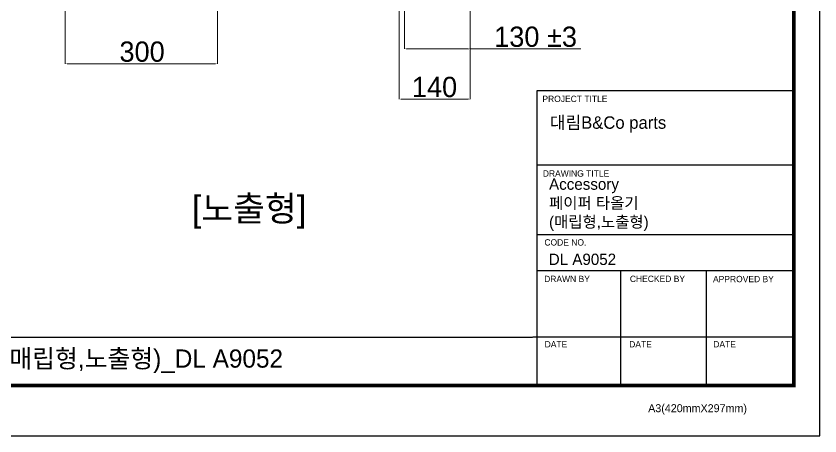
# Model space of a CAD drawing. Extents: x 16296660632 to 16296680635, y -37409619871 to -37409615679.
# Drawn here: x 16296679051 to 16296680635, y -37409618000 to -37409617172 of the extents above; entities that cross this region are included whole.
import ezdxf

# ---------------------------------------------------------------- set-up
doc = ezdxf.new("R2010")
doc.units = 0
doc.header["$LTSCALE"] = 10
doc.header["$MEASUREMENT"] = 0
doc.header["$PDMODE"] = 3
doc.header["$PDSIZE"] = -10
doc.layers.get('0').update_dxf_attribs({"linetype": 'CONTINUOUS'})
doc.layers.get('DEFPOINTS').update_dxf_attribs({"linetype": 'CONTINUOUS'})
doc.styles.add('Daelim Dimension', font='\x7f\x7f\x7f\x7f.TTF')
doc.dimstyles.new('DEFAULT', dxfattribs={"dimscale": 2, "dimtxt": 2, "dimasz": 2, "dimexe": 0, "dimexo": 2, "dimgap": 1, "dimtad": 1, "dimdec": 1, "dimzin": 9, "dimdsep": 46, "dimtxsty": 'Daelim Dimension', "dimcen": 0.5, "dimclrd": 252, "dimclre": 252, "dimclrt": 3, "dimadec": 1, "dimazin": 0, "dimtfac": 1, "dimtdec": 1, "dimtix": 1, "dimtmove": 0, "dimatfit": 3, "dimfxl": 0, "dimtolj": 1, "dimtzin": 1, "dimlwd": 9, "dimlwe": 9, "dimarcsym": 0})

# ---------------------------------------------------------------- blocks, each defined once
blk = doc.blocks.new('*D9')
at = {"color": 5, "lineweight": 9}
for p, q in [((16296679147.51013, -37409617151.877724), (16296679147.51013, -37409617266.308578)), ((16296679447.51013, -37409617152.877724), (16296679447.51013, -37409617266.308578)), ((16296679151.51013, -37409617266.308578), (16296679443.51013, -37409617266.308578))]:
    blk.add_line(p, q, dxfattribs=at)
at = {"color": 5}
for points in [[(16296679151.51013, -37409617265.641907), (16296679151.51013, -37409617266.975243), (16296679147.51013, -37409617266.308578)], [(16296679443.51013, -37409617265.641907), (16296679443.51013, -37409617266.975243), (16296679447.51013, -37409617266.308578)]]:
    blk.add_solid(points, dxfattribs=at)
at = {"layer": 'DEFPOINTS', "color": 0}
for p in [(16296679147.51013, -37409617147.877724), (16296679447.51013, -37409617148.877724), (16296679447.51013, -37409617266.308578)]:
    blk.add_point(p, dxfattribs=at)
at = {"color": 7, "insert": (16296679298.96773, -37409617242.505997), "char_height": 40, "attachment_point": 5, "style": 'Daelim Dimension'}
blk.add_mtext('\\A1;300', dxfattribs=at)
blk = doc.blocks.new('*D13')
at = {"color": 5, "lineweight": 9}
for p, q in [((16296679805.89622, -37409617152.87772), (16296679805.89622, -37409617335.80648)), ((16296679945.89622, -37409617152.87772), (16296679945.89622, -37409617335.80648)), ((16296679809.89622, -37409617335.80648), (16296679941.89622, -37409617335.80648))]:
    blk.add_line(p, q, dxfattribs=at)
at = {"color": 5}
for points in [[(16296679809.89622, -37409617335.13982), (16296679809.89622, -37409617336.47314), (16296679805.89622, -37409617335.80648)], [(16296679941.89622, -37409617335.13982), (16296679941.89622, -37409617336.47314), (16296679945.89622, -37409617335.80648)]]:
    blk.add_solid(points, dxfattribs=at)
at = {"layer": 'DEFPOINTS', "color": 0}
for p in [(16296679805.89622, -37409617148.87772), (16296679945.89622, -37409617148.87772), (16296679945.89622, -37409617335.80648)]:
    blk.add_point(p, dxfattribs=at)
at = {"color": 7, "insert": (16296679875.27911, -37409617312.17558), "char_height": 40, "attachment_point": 5, "style": 'Daelim Dimension'}
blk.add_mtext('\\A1;140', dxfattribs=at)
blk = doc.blocks.new('*D17')
at = {"color": 5, "lineweight": 9}
for p, q in [((16296679815.89622, -37409617152.87772), (16296679815.89622, -37409617236.89526)), ((16296679945.89622, -37409617147.87772), (16296679945.89622, -37409617236.89526)), ((16296679819.89622, -37409617236.89526), (16296679941.89622, -37409617236.89526)), ((16296679945.89622, -37409617236.89526), (16296680163.47766, -37409617236.89526))]:
    blk.add_line(p, q, dxfattribs=at)
at = {"color": 5}
for points in [[(16296679819.89622, -37409617236.22859), (16296679819.89622, -37409617237.56192), (16296679815.89622, -37409617236.89526)], [(16296679941.89622, -37409617236.22859), (16296679941.89622, -37409617237.56192), (16296679945.89622, -37409617236.89526)]]:
    blk.add_solid(points, dxfattribs=at)
at = {"layer": 'DEFPOINTS', "color": 0}
for p in [(16296679945.89622, -37409617143.87772), (16296679815.89622, -37409617148.87772), (16296679815.89622, -37409617236.89526)]:
    blk.add_point(p, dxfattribs=at)
at = {"color": 7, "insert": (16296680074.46765, -37409617213.09268), "char_height": 40, "attachment_point": 5, "style": 'Daelim Dimension'}
blk.add_mtext('\\A1;130 {\\H1x;%%P3}', dxfattribs=at)

msp = doc.modelspace()

# ---------------------------------------------------------------- linework, layer by layer
at = {"color": 5, "ltscale": 40}
for p, q in [((16296680583.631889, -37409617319.602722), (16296680077.23333, -37409617319.602722)), ((16296680583.631889, -37409617465.973999), (16296680077.23333, -37409617465.973999)), ((16296680583.631889, -37409617465.973999), (16296680077.23333, -37409617465.973999)), ((16296680583.631889, -37409617603.665611), (16296680077.23333, -37409617603.665611)), ((16296680583.631889, -37409617603.665611), (16296680077.23333, -37409617603.665611)), ((16296680583.631889, -37409617674.681236), (16296680077.23333, -37409617674.681236)), ((16296680583.631889, -37409617674.681236), (16296680077.23333, -37409617674.681236)), ((16296680241.715981, -37409617674.681236), (16296680241.715981, -37409617900.747963)), ((16296680410.52286, -37409617674.681236), (16296680410.52286, -37409617900.747963)), ((16296680583.631889, -37409617805.271378), (16296680069.228979, -37409617805.271378)), ((16296680583.631889, -37409617805.271378), (16296680081.17869, -37409617805.271378)), ((16296680583.631889, -37409617900.747963), (16296680149.64698, -37409617900.747963))]:
    msp.add_line(p, q, dxfattribs=at)
at = {"color": 5, "ltscale": 0.5}
msp.add_line((16296680077.23333, -37409617319.602722), (16296680077.23333, -37409617903.811119), dxfattribs=at)
at = {"color": 5}
msp.add_line((16296677517.295321, -37409617805.633476), (16296680068.619671, -37409617805.633476), dxfattribs=at)
at = {"ltscale": 0.5}
msp.add_lwpolyline([(16296677466.344521, -37409618000.160339), (16296680634.891741, -37409618000.160339), (16296680634.891741, -37409615678.505981), (16296677466.344521, -37409615678.505981)], close=True, dxfattribs=at)
at = {"color": 5, "linetype": 'ByBlock', "lineweight": 200, "const_width": 7.3008}
msp.add_lwpolyline([(16296677517.295321, -37409617900.749222), (16296680583.631321, -37409617900.749222), (16296680583.631321, -37409615732.411583), (16296677517.295321, -37409615732.411583)], close=True, dxfattribs=at)

# ---------------------------------------------------------------- texts
at = {"color": 5, "ltscale": 40, "style": 'Daelim Dimension'}
for s, height, p in [('PROJECT TITLE', 12.50389164, (16296680087.95363, -37409617341.643692)), ('DRAWING TITLE', 12.50389164, (16296680088.755301, -37409617488.807823)), ('CODE NO.', 12.5038916, (16296680091.890949, -37409617624.709717)), ('DRAWN BY', 12.5038916, (16296680091.40061, -37409617696.785141)), ('CHECKED BY', 12.5038916, (16296680260.341961, -37409617696.5634)), ('APPROVED BY', 12.50389164, (16296680424.188391, -37409617696.967323)), ('DATE', 12.5038916, (16296680092.377239, -37409617825.658829)), ('DATE', 12.5038916, (16296680259.01232, -37409617825.658829)), ('DATE', 12.5038916, (16296680424.763371, -37409617825.658829)), ('A3(420mmX297mm)', 15.78126972, (16296680296.393801, -37409617953.391403))]:
    msp.add_text(s, height=height, dxfattribs=at).set_placement(p)
at = {"attachment_point": 1, "style": 'Daelim Dimension'}
for s, insert, char_height, width in [('대림B&Co parts', (16296680102.826389, -37409617369.882462), 24.51122305, 393.9508182), (' Accessory\\P 페이퍼 타올기 \\P (매립형,노출형)', (16296680092.77282, -37409617492.39209), 22.3229261, 386.04635402), ('DL A9052', (16296680100.444019, -37409617640.650391), 22.3229261, 375.67201967)]:
    msp.add_mtext(s, dxfattribs=dict(at, insert=insert, char_height=char_height, width=width))
at = {"ltscale": 0.5, "insert": (16296679397.16065, -37409617526.473763), "char_height": 50, "width": 295.30137253, "attachment_point": 1, "style": 'Daelim Dimension'}
msp.add_mtext('[노출형]', dxfattribs=at)
at = {"color": 2, "insert": (16296678082.57217, -37409617829.59066), "char_height": 35.8761312, "width": 1889.73511169, "attachment_point": 1, "style": 'Daelim Dimension'}
msp.add_mtext('대림B&Co_Parts _Accessory_페이퍼 타올기 (매립형,노출형)_DL A9052', dxfattribs=at)

# ---------------------------------------------------------------- dimensions: what is measured, and where the dimension line sits
dim = msp.add_linear_dim(base=(16296679815.896219, -37409617236.895264), p1=(16296679945.896219, -37409617143.877724), p2=(16296679815.896219, -37409617148.877724), text='<> {\\H1x;%%P3}', dimstyle='DEFAULT', override={"dimtxt": 20, "dimclrd": 5, "dimclre": 5, "dimclrt": 7})
dim.commit()
dim.dimension.update_dxf_attribs({"geometry": '*D17', "text_midpoint": (16296680074.467649, -37409617236.895264), "dimtype": 160})
for base, p1, p2, picture, middle in [((16296679447.51013, -37409617266.308578), (16296679147.51013, -37409617147.877724), (16296679447.51013, -37409617148.877724), '*D9', (16296679298.96773, -37409617266.308578)), ((16296679945.896219, -37409617335.80648), (16296679805.896219, -37409617148.877724), (16296679945.896219, -37409617148.877724), '*D13', (16296679875.27911, -37409617335.80648))]:
    dim = msp.add_linear_dim(base=base, p1=p1, p2=p2, dimstyle='DEFAULT', override={"dimtxt": 20, "dimclrd": 5, "dimclre": 5, "dimclrt": 7})
    dim.commit()
    dim.dimension.update_dxf_attribs({"geometry": picture, "text_midpoint": middle, "dimtype": 160})

doc.saveas('drawing.dxf')
